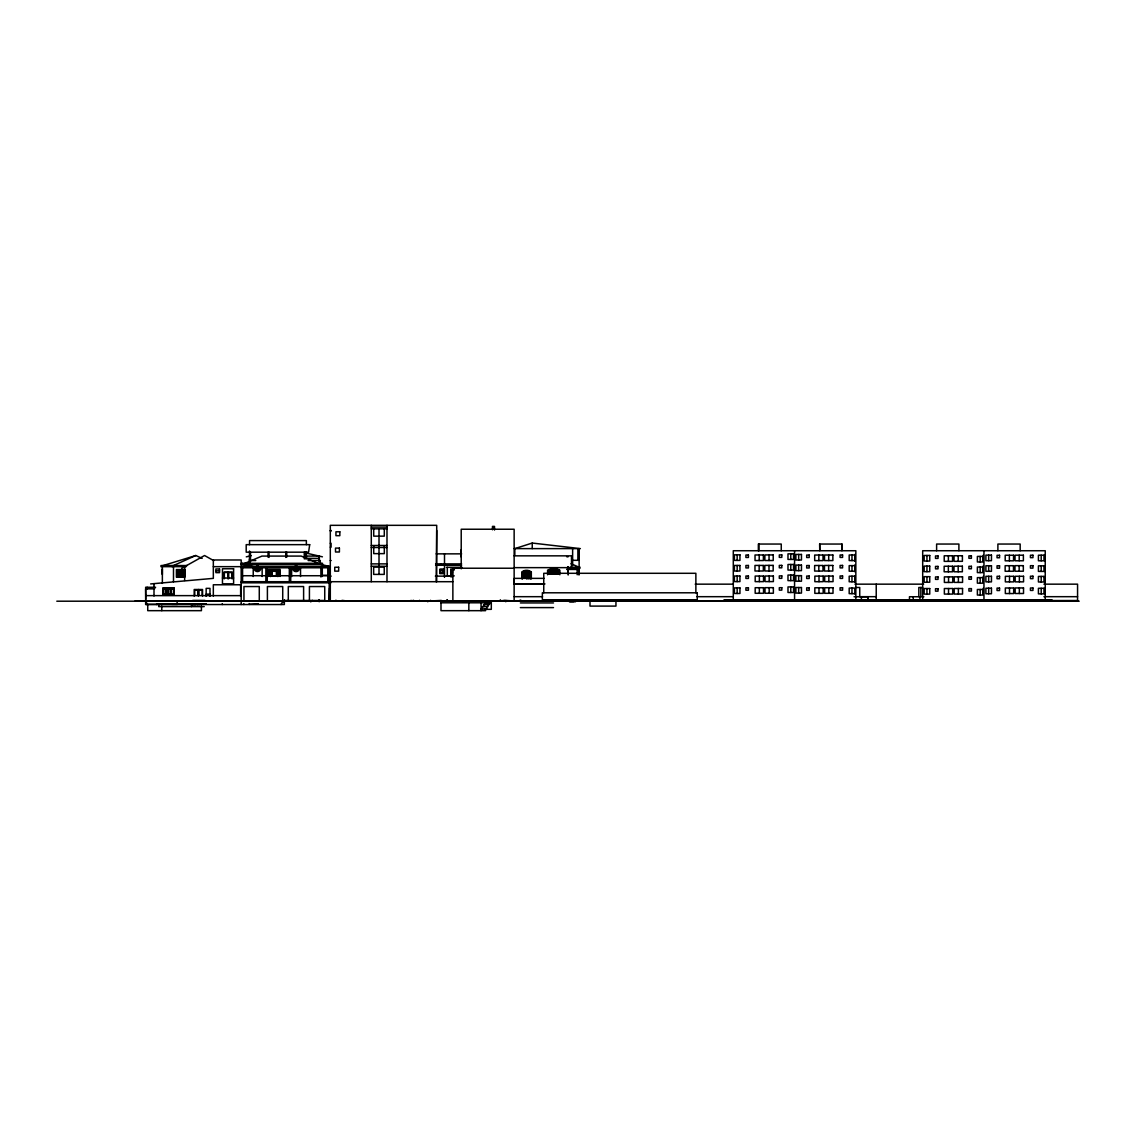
<?xml version="1.0" encoding="UTF-8"?>
<svg xmlns="http://www.w3.org/2000/svg" width="1136" height="1136" viewBox="0 0 1136 1136"><rect width="100%" height="100%" fill="white"/><g stroke="black" fill="none" stroke-linecap="round" stroke-linejoin="round"><path stroke-width="1.5" d="M181.732 568.298L204.551 555.518L213.753 560.659M202.151 558.387L195.79 555.518L173.496 565.543L173.496 581.703M243.8 563.797L261.933 556.086L301.21 556.086L320.849 564.436L329.184 566.381L329.199 601.2M413.589 600.305L411.09 601.2L411.09 600.305M514.139 548.617L580.368 548.617L532.244 543.051L514.821 548.617L514.821 555.518M163.201 565.543L195.79 555.518M246.285 556.839L251.312 555.66M413.589 600.759L411.09 601.2L413.589 600.972M253.229 564.436L241.187 566.381L329.184 566.381M258.241 603.713L249.537 604.295M150.662 583.932L213.327 578.366L213.327 559.977L241.187 559.977L241.187 604.537M724.995 601.2L727.906 601.157L727.906 599.751M441.024 601.171L430.587 601.2L430.587 600.305M489.772 601.043L514.139 600.972L505.804 600.419M371.287 527.118L386.993 527.118M371.287 528.822L386.993 528.822M330.306 530.455L331.144 530.455M436.707 530.455L436.153 581.703M330.306 531.009L331.144 531.009M330.306 543.264L331.03 543.264L331.03 547.169L330.306 547.169M819.752 544.045L819.752 550.733L819.624 544.045L842.032 544.045L841.918 550.733L841.918 544.045M371.287 545.493L386.993 545.493M371.287 547.495L386.993 547.495M461.216 549.71L461.216 557.009M436.153 553.857L461.642 553.857M854.755 555.007L849.188 555.007L849.188 560.573L854.755 560.573M514.139 555.845L571.507 555.845L571.507 567.645L514.139 567.645M305.357 556.086L319.344 556.086L319.344 561.113M566.608 556.64L568 556.91M305.328 558.358L319.344 558.358M249.423 559.409L249.991 562.419M571.763 560.318L578.835 560.318L578.835 548.617M249.537 560.531L255.785 560.531M308.097 560.531L320.281 560.531L320.281 563.697M330.306 560.531L331.144 560.531M241.187 563.314L322.51 563.314L322.51 564.436L241.187 564.436M371.287 563.882L386.993 563.882M435.599 563.882L461.642 563.882M435.599 565.274L461.642 565.274M187.213 565.543L160.971 565.543L160.971 566.665L186.134 566.665M854.755 565.629L849.188 565.629L849.188 571.195L854.755 571.195M371.287 566.282L386.993 566.282M213.327 566.665L241.187 566.665M446.42 567.318L461.997 567.318M570.272 567.219L580.084 567.219L579.133 569.448L566.665 569.448M320.849 567.503L320.948 577.003M241.187 567.773L329.184 567.773M255.415 568.241L259.42 568.241M294.139 568.312L298.03 568.312M514.139 568.227L452.866 568.227L452.866 601.2L514.139 601.2L514.139 529.234L461.216 529.234L461.216 568.824M567.46 568.341L579.616 568.341M162.363 568.895L162.363 574.461M184.529 568.895L184.529 577.244M454.116 569.037L450.779 569.037L450.779 576.875M162.249 569.448L162.249 573.907M184.117 569.562L176.407 569.562L176.407 577.131L184.117 577.131M454.4 569.874L451.617 569.874L451.617 576.563M185.211 570.002L176.847 570.002L176.847 576.69L185.211 576.69M184.941 570.442L183.492 570.442L183.492 576.293L184.941 576.293M548.163 573.907L548.163 570.556L559.295 570.556L559.295 573.907M177.188 570.797L178.636 570.797M183.492 570.812L184.941 570.812M215.883 570.812L219.56 570.812M177.188 571.167L178.636 571.167M183.492 571.181L184.941 571.181M177.188 571.536L178.636 571.536M183.492 571.536L184.941 571.536M177.188 571.905L178.636 571.905M183.492 571.905L184.941 571.905M177.188 572.26L178.636 572.26M183.492 572.274L184.941 572.274M522.404 578.92L522.404 572.232L530.753 572.232L530.753 578.92M548.447 572.516L550.648 572.345L550.648 571.01L548.461 571.025L548.447 573.85L550.633 573.85L550.633 572.501M551.244 572.558L553.459 572.388M554.027 572.445L556.214 572.43M556.825 572.473L559.026 572.473M568.114 572.388L567.716 568.483M177.188 572.629L178.636 572.629M183.492 572.629L184.941 572.629M554.013 572.601L556.2 572.587M556.81 572.629L559.011 572.629M177.188 572.998L178.636 572.998M183.492 572.998L184.941 572.998M268.92 572.927L270.041 572.927M278.391 572.927L279.513 572.927M177.188 573.368L178.636 573.368M183.492 573.368L184.941 573.368M177.188 573.723L178.636 573.723M183.492 573.737L184.941 573.737M177.188 574.092L178.636 574.092M183.492 574.092L184.941 574.092M548.432 574.035L550.633 574.035M551.244 574.078L553.431 574.063M553.999 574.12L556.2 574.106M556.81 574.163L558.997 574.149M177.188 574.461L178.636 574.461M183.492 574.461L184.941 574.461M177.188 574.83L178.636 574.83M183.492 574.83L184.941 574.83M177.188 575.185L178.636 575.185M183.492 575.199L184.941 575.199M322.297 575.299L327.793 575.299M177.188 575.554L178.636 575.554M183.492 575.554L184.941 575.554M242.579 575.725L265.867 575.725M267.258 575.725L289.325 575.725M290.717 575.725L327.793 575.725M454.258 575.867L447.3 575.867L447.3 567.318M177.188 575.924L178.636 575.924M183.492 575.924L184.941 575.924M330.306 576.137L331.144 576.137M435.358 576.137L452.866 576.137M854.755 576.193L849.188 576.193L849.188 581.774L854.755 581.774M524.591 577.06L526.067 577.06L526.067 578.224L522.901 577.06L522.901 578.224L524.378 578.224M222.457 578.039L233.604 578.039M544.087 578.366L514.31 578.366L514.139 583.932L544.968 583.932M527.033 578.565L528.51 578.565M528.737 578.565L530.214 578.565M241.187 581.703L452.866 581.703M329.199 582.257L330.874 582.811L241.187 582.811M514.139 584.16L544.314 584.16M695.175 584.16L732.45 584.16M854.925 584.16L923.667 584.16M1043.913 584.16L1077.567 584.16L1077.567 601.2M241.187 584.77L213.327 584.77L213.327 596.116M153.999 586.417L153.999 589.215M155.618 587.269L145.649 587.269L145.649 604.537L284.355 604.537L284.355 599.808M855.834 587.497L859.739 587.497L859.739 596.599M922.688 587.497L918.825 587.497L918.825 596.599M145.649 587.837L155.249 587.837M162.846 588.661L173.978 588.661M145.649 588.888L154.496 588.888M145.649 589.13L145.763 599.339M854.755 593.645L849.188 593.645L849.188 588.079L854.755 588.079L854.925 594.043M206.156 594.128L209.99 594.128M145.649 595.633L241.187 595.633M514.139 596.684L542.539 596.684M696.95 596.684L732.45 596.684M860.25 596.684L876.225 596.684M1043.913 596.684L1077.567 596.684M854.045 596.741L868.074 596.741L868.074 601.2M923.88 596.741L909.467 596.741L909.467 601.2M724.37 599.709L724.37 601.2L724.314 599.751L1051.922 599.751L1051.922 601.2M284.227 600.475L324.74 600.475M329.199 600.362L329.525 588.107M441.379 600.419L430.587 600.972M1077.567 600.532L134.786 601.2M283.872 600.916L335.887 600.916M411.09 600.972L590.28 601.2L587.766 600.972M593.688 600.816L633.079 600.816M914.352 600.958L933.409 600.958M56.8 601.2L1079.2 601.2M569.761 601.555L573.794 601.555M284.355 602.037L281.799 602.875L281.018 604.537M440.995 602.79L490.241 602.79M520.373 602.932L553.502 602.932M206.326 603.812L156.669 603.812L156.669 604.537M146.487 604.324L177.117 604.324M204.239 606.61L158.728 606.61L158.728 603.812M520.345 607.604L553.502 607.604M481.053 608.882L486.733 608.882L486.733 606.652M484.461 609.336L491.306 609.336L491.306 600.816M505.79 601.029L514.139 601.2M259.136 567.191A2.002 2.002 0 0 1 259.42 568.199L259.363 568.71A2.002 2.002 0 0 1 257.446 570.229L256.921 570.158A2.002 2.002 0 0 1 255.671 567.233M585.352 600.759L587.866 600.759M305.428 552.905L322.425 556.825M341.737 600.532L344.236 600.532M342.007 600.532L344.236 601.2M571.01 563.74L579.133 567.219M249.182 603.543L249.537 604.423M329.199 575.725L329.199 581.703M1049.763 599.751L1049.763 601.2M1045.574 599.751L1045.574 601.2M1045.234 601.2L1045.234 550.733L922.688 550.733L922.688 601.2M1044.737 555.461L1044.737 561.028M1044.737 566.083L1044.737 571.649M1044.737 576.648L1044.737 582.228M1044.737 588.533L1044.737 594.1M1041.201 555.22L1041.201 560.786M1041.201 565.842L1041.201 571.408M1041.201 576.421L1041.201 581.987M1041.201 588.292L1041.201 593.858M1037.779 599.751L1037.779 601.2M1037.495 599.751L1037.495 601.2M1031.303 599.751L1031.303 601.2M1020.171 550.733L1020.171 544.045L997.891 544.045L997.891 550.733M1019.361 576.279L1019.361 581.859M1019.347 587.937L1019.347 593.503M1019.205 555.206L1019.205 560.772M1019.162 565.657L1019.162 571.223M1009.364 555.248L1009.364 560.815M1009.322 565.7L1009.322 571.266M1009.521 576.321L1009.521 581.888M1009.506 587.979L1009.506 593.546M997.891 599.751L997.891 601.2M996.059 599.751L996.059 601.2M993.915 599.751L993.915 601.2M993.489 599.751L993.489 601.2M991.075 599.751L991.075 601.2M989.641 599.751L989.641 601.2M988.675 555.121L988.675 560.687M988.675 565.742L988.675 571.309M988.675 576.307L988.675 581.888M988.675 588.192L988.675 593.759M983.961 550.733L983.961 601.2M983.336 555.106L983.336 560.687M983.336 565.728L983.336 571.309M983.336 576.307L983.336 581.873M983.336 588.178L983.336 593.759M980.169 556.413L980.169 561.979M980.169 567.034L980.169 572.601M980.169 577.613L980.169 583.18M980.169 589.485L980.169 595.051M980.127 599.751L980.056 601.2M978.451 599.751L978.451 601.2M976.648 599.751L976.648 601.2M976.207 599.751L976.207 601.2M974.603 599.751L974.603 601.2M971.479 599.751L971.479 601.2M970.03 599.751L970.03 601.2M967.9 599.751L967.9 601.2M963.129 599.751L963.129 601.2M959.551 599.751L959.551 601.2M958.898 550.733L958.898 544.045L936.618 544.045L936.618 550.733M958.23 555.745L958.23 561.326M958.188 566.197L958.188 571.777M958.386 576.832L958.386 582.399M958.372 588.476L958.372 594.057M951.783 599.751L951.783 601.2M948.546 576.875L948.546 582.441M948.532 588.519L948.532 594.085M948.39 555.788L948.39 561.354M948.347 566.239L948.347 571.806M945.55 599.751L945.55 601.2M938.222 599.751L938.222 601.2M936.618 599.751L936.618 601.2M935.482 599.751L935.482 601.2M934.516 599.751L934.516 601.2M929.873 599.751L929.873 601.2M926.948 555.476L926.948 561.042M926.948 566.097L926.948 571.664M926.948 576.662L926.948 582.243M926.948 588.547L926.948 594.114M922.943 599.751L922.943 601.2M920.842 587.497L920.842 596.528M920.842 599.751L920.842 601.2M920.203 599.751L920.203 601.2M919.919 596.741L919.919 601.2M918.825 599.751L918.825 601.2M916.156 599.751L916.156 601.2M913.245 596.741L913.245 601.2M902.495 599.751L902.453 601.2M876.31 599.751L876.31 601.2M876.225 584.16L876.225 601.2M867.819 596.741L867.819 601.2M861.684 599.751L861.684 601.2M861.386 596.741L861.386 601.2M861.131 599.751L861.131 601.2M859.739 599.751L859.739 601.2M855.834 601.2L855.834 550.733L733.288 550.733L733.288 601.2M855.138 554.595L855.081 561.156M855.138 565.217L855.081 571.777M855.138 575.796L855.081 582.356M854.854 554.496L854.925 560.971M854.854 565.117L854.925 571.593M854.854 575.696L854.925 582.157M851.972 555.007L851.972 560.573M851.972 565.629L851.972 571.195M851.972 576.193L851.972 581.774M851.972 588.079L851.972 593.645M844.843 599.751L844.843 601.2M844.46 599.751L844.46 601.2M841.918 599.751L841.918 601.2M828.854 576.08L828.854 581.646M828.84 587.738L828.84 593.304M828.698 555.007L828.698 560.573M828.655 565.458L828.655 571.025M819.013 576.122L819.013 581.689M818.857 555.05L818.857 560.616M818.815 565.501L818.815 571.067M818.999 587.781L818.999 593.347M818.971 599.751L818.971 601.2M812.68 599.751L812.68 601.2M808.491 599.751L808.491 601.2M807.952 599.751L807.952 601.2M805.992 599.751L805.992 601.2M802.499 599.751L802.499 601.2M801.263 599.751L801.263 601.2M799.872 599.751L799.872 601.2M799.63 599.751L799.63 601.2M798.679 554.453L798.679 560.02M798.679 565.075L798.679 570.641M798.679 575.64L798.679 581.206M798.679 587.525L798.679 593.091M798.466 599.751L798.466 601.2M794.561 550.733L794.561 601.2M790.77 553.857L790.77 559.423M790.77 564.478L790.77 570.045M790.77 575.043L790.77 580.624M790.77 586.929L790.77 592.495M789.023 599.751L789.023 601.2M787.873 599.751L787.873 601.2M784.891 599.751L784.891 601.2M783.031 599.751L783.031 601.2M781.256 550.733L781.256 544.045L758.351 544.045L758.351 550.733M780.631 599.751L780.631 601.2M769.2 576.023L769.2 581.589M769.186 587.667L769.186 593.248M769.044 554.936L769.044 560.517M769.001 565.387L769.001 570.968M759.203 554.979L759.203 560.545M759.16 565.43L759.16 570.996M759.359 576.051L759.359 581.632M759.345 587.71L759.345 593.276M758.976 544.045L758.976 550.733M747.218 599.751L747.218 601.2M740.828 599.751L740.828 601.2M738.698 599.751L738.698 601.2M737.165 554.837L737.165 560.403M737.165 565.458L737.165 571.025M737.165 576.023L737.165 581.604M737.165 587.908L737.165 593.475M735.077 599.709L735.077 601.2M695.871 592.793L695.871 573.297L543.746 573.297L543.746 592.793M673.194 600.191L673.194 601.2M655.543 600.191L655.543 601.2M641.258 600.191L641.258 601.2M635.138 600.191L635.138 601.2M631.375 599.978L631.375 600.816M618.893 599.978L618.893 600.816M618.68 599.978L618.68 600.816M615.953 600.191L615.953 606.099L589.996 606.099L589.996 600.532M614.15 599.978L614.15 600.816M613.44 599.978L613.44 600.816M610.614 600.191L610.614 601.2M598.189 599.978L598.189 600.816M595.591 600.191L595.591 601.2M594.753 599.978L594.753 600.816M580.169 600.191L580.169 601.2M579.133 548.617L579.133 574.759M579.133 600.035L579.133 601.2M578.863 569.448L578.863 574.759M578.437 548.617L578.437 560.318M578.196 548.617L578.196 560.318M577.187 569.448L577.187 574.759M575.526 600.646L575.512 601.753L569.377 601.753L569.377 600.646M572.629 548.617L572.629 565.43M568.17 566.665L568.17 575.015M568 566.665L568 573.723M559.849 574.773L559.849 570.215L558.656 569.633A12.397 12.397 0 0 0 548.802 569.633L547.595 570.215L547.595 574.773M558.017 571.124L558.003 573.964M557.833 571.138L557.819 573.978M556.512 570.556L556.512 573.907M555.22 571.096L555.206 573.921M555.021 571.096L555.007 573.936M553.729 570.556L553.729 573.907M552.451 571.053L552.437 573.879M552.266 571.067L552.252 573.893M550.946 570.556L550.946 573.907M549.654 571.01L549.639 573.85M549.441 572.516L549.441 573.85M532.244 543.051L532.244 548.617M531.321 578.792L531.321 571.933L530.427 571.337A7.526 7.526 0 0 0 522.745 571.337L521.85 571.933L521.85 578.792M526.579 572.232L526.579 578.792M520.828 600.149L520.828 600.972M519.961 600.149L519.961 600.972M505.79 601.753L505.79 600.475L499.045 600.816M504.143 600.305L504.143 601.2M500.323 599.808L500.323 601.2M494.529 530.015L494.529 526.493L492.456 526.493L492.456 529.774M494.018 526.493L494.018 528.396L492.854 528.396L492.854 526.493M490.241 600.873L490.241 603.543L484.632 603.543L484.632 604.707M489.162 603.543L489.162 604.707L483.553 604.707L483.553 606.652M488.054 604.707L488.054 606.652L482.218 606.652L482.218 608.882M485.725 600.873L485.711 603.543M485.555 608.882L485.555 610.671L440.995 610.671L440.995 601.029M481.053 601.029L481.053 610.671M468.841 601.029L468.841 610.671M465.689 600.759L465.803 601.611L461.088 601.2M452.426 570.698L452.426 573.041M452.355 573.85L452.355 577.216M447.286 599.694L447.286 601.086M447.186 599.694L447.186 601.086M444.503 553.857L444.503 563.882M444.503 565.274L444.503 577.358M440.612 563.882L440.612 565.274M436.707 581.703L436.707 525.329L330.306 525.329L330.306 601.2M427.789 600.916L427.789 601.768M419.44 600.305L419.44 601.2M386.993 525.329L386.993 581.703M384.295 528.851L384.295 536.149L373.716 536.149L373.716 528.851M384.309 546.331L384.309 553.63L373.73 553.63L373.73 546.331M379.012 528.851L379.012 574.404M371.287 525.329L371.287 581.703M336 600.362L336 601.2M335.887 600.362L335.887 601.2M327.793 566.381L327.793 581.703M324.74 601.2L324.74 586.545L309.418 586.545L309.418 600.532M322.297 567.773L322.297 576.477M320.849 563.314L320.849 564.436M319.173 556.086L319.173 558.358M319.173 599.808L319.173 601.753M318.719 559.75L318.719 560.886M318.719 600.248L318.719 601.2M312.315 600.305L312.315 601.2M310.81 600.646L310.81 601.924M306.365 544.655L306.365 540.594L249.537 540.594L249.537 544.655M306.365 551.713L306.365 558.77M305.243 552.181L305.243 558.869M304.249 552.181L304.249 558.869M303.61 600.532L303.61 586.545L288.288 586.545L288.288 600.532M300.529 567.886L300.529 576.52M296.084 568.312L296.084 570.258A1.945 1.945 0 0 0 297.774 567.333M291.625 567.886L291.625 576.52M290.717 567.773L290.717 581.703M289.325 567.773L289.325 581.703M286.741 552.181L286.741 557.194M285.747 552.181L285.747 557.435M282.722 600.532L282.722 586.545L267.4 586.545L267.4 600.532M280.067 576.449L280.067 569.448L268.366 569.448L268.366 576.449M279.513 575.853L279.513 570.002L278.391 570.002L278.391 575.853M277.837 576.591L277.837 570.002L270.595 570.002L270.595 576.591M270.041 575.853L270.041 570.002L268.92 570.002L268.92 575.853M269.033 552.181L269.033 557.435M268.053 552.181L268.053 557.194M267.258 567.773L267.258 581.703M265.867 567.773L265.867 581.703M262.146 567.886L262.146 576.52M259.278 600.532L259.278 586.545L243.956 586.545L243.956 600.532M257.389 568.241L257.389 570.215M253.229 567.886L253.229 576.52M250.488 552.181L250.488 560.531M249.537 550.988L249.423 562.419M243.842 603.713L243.842 604.537M242.579 567.773L242.579 581.703M242.295 563.314L242.295 564.436M240.633 584.77L240.633 596.116M240.633 601.2L213.327 601.2M232.34 578.664L232.34 572.118L223.977 572.118L223.977 578.664M231.886 578.693L231.886 572.544L228.705 572.544L228.705 578.693M228.151 572.118L228.151 578.664M227.754 578.65L227.754 572.501L224.346 572.501L224.346 578.65M222.244 603.713L222.244 604.537M221.974 601.2L216.408 601.2M209.99 596.301L209.99 588.363L206.156 588.363L206.156 596.301M204.92 601.2L204.92 600.419L192.737 600.419L192.737 601.2M202.549 596.088L202.549 589.499L194.199 589.499L194.199 596.088M202.222 595.221L202.222 590.152L198.885 590.152L198.885 595.221M201.427 606.07L201.427 610.671L147.737 610.671L147.737 604.537M200.76 603.812L200.76 604.537M199.595 603.812L199.595 604.537M199.226 603.812L199.226 604.537M198.644 603.812L198.644 604.537M198.374 589.499L198.374 596.088M197.962 595.207L197.962 590.095L194.739 590.095L194.739 595.207M197.948 603.812L197.948 604.537M197.735 603.812L197.735 604.537M197.295 603.812L197.295 604.537M196.897 603.812L196.897 604.537M196.258 603.812L196.145 604.537M195.491 603.812L195.491 604.537M195.307 603.812L195.307 604.537M194.923 603.812L194.923 604.537M194.455 603.812L194.455 604.537M194.086 603.812L194.086 604.537M193.816 603.812L193.816 604.537M193.66 603.812L193.702 604.537M193.049 603.812L193.049 604.537M192.509 603.812L192.509 604.537M192.083 603.812L192.083 604.537M191.785 603.812L191.785 604.537M191.544 603.812L191.544 606.61M184.643 566.665L184.643 580.482M183.123 570.002L183.123 576.69M181.036 570.002L181.036 576.69M178.948 570.002L178.948 576.69M177.117 601.2L177.117 604.537M176.307 604.324L171.848 604.324M173.709 588.491L168.753 588.491M172.104 565.543L172.104 566.665M171.195 588.661L171.195 594.511M168.412 587.837L168.412 594.511M168.057 588.462L163.101 588.462M165.629 588.661L165.629 594.511M162.363 565.543L162.363 583.379M161.781 606.07L161.781 610.671M153.999 583.932L153.999 596.017M147.169 587.269L147.169 588.888M146.487 601.2L146.487 604.537M259.874 567.617A2.513 2.513 0 0 1 257.46 570.769A2.513 2.513 0 0 1 255.032 567.617M298.484 567.645A2.513 2.513 0 0 1 296.07 570.812A2.513 2.513 0 0 1 293.642 567.645M296.084 570.258A1.945 1.945 0 0 1 294.394 567.333M260.669 567.404A3.323 3.323 0 0 1 257.46 571.593A3.323 3.323 0 0 1 254.251 567.404M256.594 565.061A3.323 3.323 0 0 1 258.312 565.061M299.293 567.432A3.337 3.337 0 0 1 296.07 571.635A3.337 3.337 0 0 1 292.832 567.432M295.204 565.075A3.337 3.337 0 0 1 296.936 565.075M522.404 572.232A6.958 6.958 0 0 1 530.753 572.232M548.163 570.556A11.843 11.843 0 0 1 559.295 570.556M309.702 544.655L308.58 552.181L246.2 552.181L246.2 544.655L309.702 544.655M339.834 531.79L335.944 531.79L335.944 535.681L339.834 535.681L339.834 531.79M339.408 548.092L335.503 548.092L335.503 551.997L339.408 551.997L339.408 548.092M793.553 553.857L787.986 553.857L787.986 559.423L793.553 559.423L793.553 553.857M801.462 554.453L795.882 554.453L795.882 560.02L801.462 560.02L801.462 554.453M739.948 554.837L734.381 554.837L734.381 560.403L739.948 560.403L739.948 554.837M748.425 555.007L745.912 555.007L745.912 557.464L748.425 557.464L748.425 555.007M763.378 554.979L755.028 554.979L755.028 560.545L763.378 560.545L763.378 554.979M773.218 554.936L764.869 554.936L764.869 560.517L773.218 560.517L773.218 554.936M781.809 554.922L779.31 554.922L779.31 557.378L781.809 557.378L781.809 554.922M823.032 555.05L814.682 555.05L814.682 560.616L823.032 560.616L823.032 555.05M832.873 555.007L824.523 555.007L824.523 560.573L832.873 560.573L832.873 555.007M842.585 554.979L840.086 554.979L840.086 557.421L842.585 557.421L842.585 554.979M809.201 555.064L806.688 555.064L806.688 557.52L809.201 557.52L809.201 555.064M991.458 555.121L985.892 555.121L985.892 560.687L991.458 560.687L991.458 555.121M1013.539 555.248L1005.19 555.248L1005.19 560.815L1013.539 560.815L1013.539 555.248M1023.38 555.206L1015.03 555.206L1015.03 560.772L1023.38 560.772L1023.38 555.206M1032.951 555.22L1030.437 555.22L1030.437 557.662L1032.951 557.662L1032.951 555.22M1043.984 555.22L1038.418 555.22L1038.418 560.786L1043.984 560.786L1043.984 555.22M929.745 555.476L924.164 555.476L924.164 561.042L929.745 561.042L929.745 555.476M999.552 555.305L997.053 555.305L997.053 557.762L999.552 557.762L999.552 555.305M962.405 555.745L954.041 555.745L954.041 561.326L962.405 561.326L962.405 555.745M938.024 555.944L935.51 555.944L935.51 558.401L938.024 558.401L938.024 555.944M952.564 555.788L944.215 555.788L944.215 561.354L952.564 561.354L952.564 555.788M971.408 555.845L968.909 555.845L968.909 558.301L971.408 558.301L971.408 555.845M982.952 556.413L977.372 556.413L977.372 561.979L982.952 561.979L982.952 556.413M793.553 564.478L787.986 564.478L787.986 570.045L793.553 570.045L793.553 564.478M801.462 565.075L795.882 565.075L795.882 570.641L801.462 570.641L801.462 565.075M739.948 565.458L734.381 565.458L734.381 571.025L739.948 571.025L739.948 565.458M748.425 565.472L745.912 565.472L745.912 567.929L748.425 567.929L748.425 565.472M763.335 565.43L754.971 565.43L754.971 570.996L763.335 570.996L763.335 565.43M773.176 565.387L764.812 565.387L764.812 570.968L773.176 570.968L773.176 565.387M781.809 565.387L779.31 565.387L779.31 567.83L781.809 567.83L781.809 565.387M832.83 565.458L824.48 565.458L824.48 571.025L832.83 571.025L832.83 565.458M842.585 565.43L840.086 565.43L840.086 567.886L842.585 567.886L842.585 565.43M809.201 565.529L806.688 565.529L806.688 567.986L809.201 567.986L809.201 565.529M822.989 565.501L814.64 565.501L814.64 571.067L822.989 571.067L822.989 565.501M1013.497 565.7L1005.147 565.7L1005.147 571.266L1013.497 571.266L1013.497 565.7M1023.337 565.657L1014.988 565.657L1014.988 571.223L1023.337 571.223L1023.337 565.657M1032.951 565.671L1030.437 565.671L1030.437 568.128L1032.951 568.128L1032.951 565.671M991.458 565.742L985.892 565.742L985.892 571.309L991.458 571.309L991.458 565.742M999.552 565.771L997.053 565.771L997.053 568.227L999.552 568.227L999.552 565.771M1043.984 565.842L1038.418 565.842L1038.418 571.408L1043.984 571.408L1043.984 565.842M929.745 566.097L924.164 566.097L924.164 571.664L929.745 571.664L929.745 566.097M938.024 566.41L935.51 566.41L935.51 568.852L938.024 568.852L938.024 566.41M952.522 566.239L944.158 566.239L944.158 571.806L952.522 571.806L952.522 566.239M962.362 566.197L953.999 566.197L953.999 571.777L962.362 571.777L962.362 566.197M971.408 566.31L968.909 566.31L968.909 568.767L971.408 568.767L971.408 566.31M384.238 567.105L373.659 567.105L373.659 574.404L384.238 574.404L384.238 567.105M982.952 567.034L977.372 567.034L977.372 572.601L982.952 572.601L982.952 567.034M338.656 567.247L334.751 567.247L334.751 571.152L338.656 571.152L338.656 567.247M233.604 568.767L222.457 568.767L222.457 583.805L233.604 583.805L233.604 568.767M219.56 568.966L215.883 568.966L215.883 572.643L219.56 572.643L219.56 568.966M443.736 569.164L439.845 569.164L439.845 573.623L443.736 573.623L443.736 569.164M443.281 569.619L440.285 569.619L440.285 573.169L443.281 573.169L443.281 569.619M442.799 570.031L440.853 570.031L440.853 572.757L442.799 572.757L442.799 570.031M178.636 570.442L177.188 570.442L177.188 576.279L178.636 576.279L178.636 570.442M180.567 570.329L179.346 570.329L179.346 573.396L180.567 573.396L180.567 570.329M182.655 570.386L181.533 570.386L181.533 573.396L182.655 573.396L182.655 570.386M553.445 570.315L549.327 570.315A13.249 13.249 0 0 1 553.445 569.534L553.445 570.315M557.847 570.272L553.999 570.272L553.999 569.548A8.69 8.69 0 0 1 557.847 570.272M276.701 571.025L271.788 571.025L271.788 576.264L276.701 576.264L276.701 571.025M553.459 571.053L551.258 571.067L551.244 573.893L553.445 573.879L553.459 571.053M556.214 571.096L554.027 571.096L554.013 573.936L556.2 573.921L556.214 571.096M559.026 571.124L556.825 571.138L556.81 573.978L559.011 573.964L559.026 571.124M276.417 571.294L272.072 571.294L272.072 575.995L276.417 575.995L276.417 571.294M526.124 571.962L523.199 571.962A5.325 5.325 0 0 1 526.124 571.138L526.124 571.962M529.745 571.962L527.005 571.962L527.005 571.138A4.686 4.686 0 0 1 529.745 571.962M524.434 572.8L522.958 572.8L522.958 573.964L524.434 573.964L524.434 572.8M526.124 572.8L524.647 572.8L524.647 573.964L526.124 573.964L526.124 572.8M528.538 572.828L527.061 572.828L527.061 574.007L528.538 574.007L528.538 572.828M530.242 572.828L528.765 572.828L528.765 574.007L530.242 574.007L530.242 572.828M180.581 573.666L179.403 573.666L179.403 576.165L180.581 576.165L180.581 573.666M182.64 573.751L181.519 573.751L181.519 576.264L182.64 576.264L182.64 573.751M524.42 574.22L522.943 574.22L522.943 575.384L524.42 575.384L524.42 574.22M526.11 574.22L524.633 574.22L524.633 575.384L526.11 575.384L526.11 574.22M528.524 574.248L527.047 574.248L527.047 575.427L528.524 575.427L528.524 574.248M530.228 574.248L528.751 574.248L528.751 575.427L530.228 575.427L530.228 574.248M793.553 575.043L787.986 575.043L787.986 580.624L793.553 580.624L793.553 575.043M524.392 575.64L522.915 575.64L522.915 576.804L524.392 576.804L524.392 575.64M526.082 575.64L524.605 575.64L524.605 576.804L526.082 576.804L526.082 575.64M801.462 575.64L795.882 575.64L795.882 581.206L801.462 581.206L801.462 575.64M528.496 575.668L527.019 575.668L527.019 576.847L528.496 576.847L528.496 575.668M530.2 575.668L528.723 575.668L528.723 576.847L530.2 576.847L530.2 575.668M739.948 576.023L734.381 576.023L734.381 581.604L739.948 581.604L739.948 576.023M748.425 575.995L745.912 575.995L745.912 578.437L748.425 578.437L748.425 575.995M763.534 576.051L755.184 576.051L755.184 581.632L763.534 581.632L763.534 576.051M773.375 576.023L765.025 576.023L765.025 581.589L773.375 581.589L773.375 576.023M781.809 575.895L779.31 575.895L779.31 578.352L781.809 578.352L781.809 575.895M809.201 576.051L806.688 576.051L806.688 578.494L809.201 578.494L809.201 576.051M823.202 576.122L814.839 576.122L814.839 581.689L823.202 581.689L823.202 576.122M833.043 576.08L824.679 576.08L824.679 581.646L833.043 581.646L833.043 576.08M842.585 575.952L840.086 575.952L840.086 578.409L842.585 578.409L842.585 575.952M991.458 576.307L985.892 576.307L985.892 581.888L991.458 581.888L991.458 576.307M999.552 576.279L997.053 576.279L997.053 578.735L999.552 578.735L999.552 576.279M1013.71 576.321L1005.346 576.321L1005.346 581.888L1013.71 581.888L1013.71 576.321M1023.55 576.279L1015.186 576.279L1015.186 581.859L1023.55 581.859L1023.55 576.279M1032.951 576.193L1030.437 576.193L1030.437 578.65L1032.951 578.65L1032.951 576.193M1043.984 576.421L1038.418 576.421L1038.418 581.987L1043.984 581.987L1043.984 576.421M929.745 576.662L924.164 576.662L924.164 582.243L929.745 582.243L929.745 576.662M962.561 576.832L954.212 576.832L954.212 582.399L962.561 582.399L962.561 576.832M971.408 576.832L968.909 576.832L968.909 579.275L971.408 579.275L971.408 576.832M938.024 576.918L935.51 576.918L935.51 579.374L938.024 579.374L938.024 576.918M952.721 576.875L944.371 576.875L944.371 582.441L952.721 582.441L952.721 576.875M528.481 577.088L527.005 577.088L527.005 578.267L528.481 578.267L528.481 577.088M530.185 577.088L528.709 577.088L528.709 578.267L530.185 578.267L530.185 577.088M982.952 577.613L977.372 577.613L977.372 583.18L982.952 583.18L982.952 577.613M793.553 586.929L787.986 586.929L787.986 592.495L793.553 592.495L793.553 586.929M763.52 587.71L755.17 587.71L755.17 593.276L763.52 593.276L763.52 587.71M773.36 587.667L765.011 587.667L765.011 593.248L773.36 593.248L773.36 587.667M781.809 587.695L779.31 587.695L779.31 590.138L781.809 590.138L781.809 587.695M801.462 587.525L795.882 587.525L795.882 593.091L801.462 593.091L801.462 587.525M173.978 587.837L162.846 587.837L162.846 594.511L173.978 594.511L173.978 587.837M739.948 587.908L734.381 587.908L734.381 593.475L739.948 593.475L739.948 587.908M748.425 587.781L745.912 587.781L745.912 590.237L748.425 590.237L748.425 587.781M809.201 587.837L806.688 587.837L806.688 590.294L809.201 590.294L809.201 587.837M823.174 587.781L814.824 587.781L814.824 593.347L823.174 593.347L823.174 587.781M833.015 587.738L824.665 587.738L824.665 593.304L833.015 593.304L833.015 587.738M842.585 587.752L840.086 587.752L840.086 590.195L842.585 590.195L842.585 587.752M1023.522 587.937L1015.172 587.937L1015.172 593.503L1023.522 593.503L1023.522 587.937M991.458 588.192L985.892 588.192L985.892 593.759L991.458 593.759L991.458 588.192M999.552 588.079L997.053 588.079L997.053 590.535L999.552 590.535L999.552 588.079M1013.681 587.979L1005.332 587.979L1005.332 593.546L1013.681 593.546L1013.681 587.979M1032.951 587.994L1030.437 587.994L1030.437 590.436L1032.951 590.436L1032.951 587.994M1043.984 588.292L1038.418 588.292L1038.418 593.858L1043.984 593.858L1043.984 588.292M929.745 588.547L924.164 588.547L924.164 594.114L929.745 594.114L929.745 588.547M952.706 588.519L944.357 588.519L944.357 594.085L952.706 594.085L952.706 588.519M962.547 588.476L954.197 588.476L954.197 594.057L962.547 594.057L962.547 588.476M971.408 588.618L968.909 588.618L968.909 591.075L971.408 591.075L971.408 588.618M938.024 588.718L935.51 588.718L935.51 591.16L938.024 591.16L938.024 588.718M165.316 588.988L163.087 588.988L163.087 594.227L165.316 594.227L165.316 588.988M168.185 588.988L165.955 588.988L165.955 594.227L168.185 594.227L168.185 588.988M170.911 588.959L168.682 588.959L168.682 594.199L170.911 594.199L170.911 588.959M173.723 588.988L171.493 588.988L171.493 594.213L173.723 594.213L173.723 588.988M982.952 589.485L977.372 589.485L977.372 595.051L982.952 595.051L982.952 589.485M697.263 592.793L542.355 592.793L542.355 599.751L697.263 599.751L697.263 592.793"/></g></svg>
